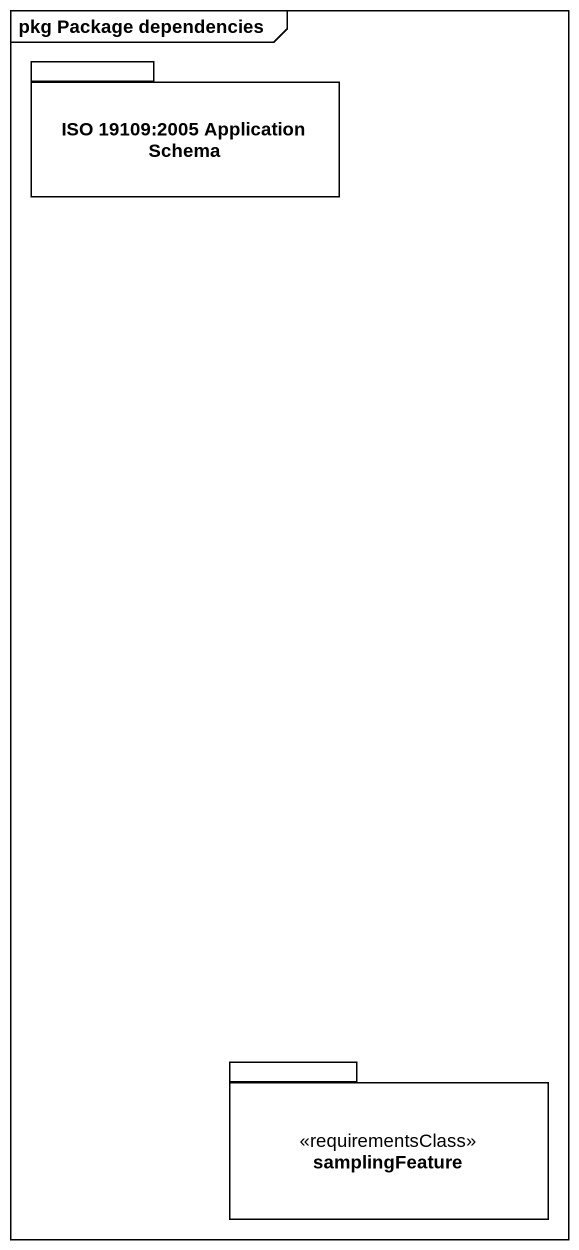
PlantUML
@startuml
mainframe pkg Package dependencies
package "ISO 19109:2005 Application Schema" as ISO_19109_2005_Application {
}
package samplingFeature <<requirementsClass>> {
}
@enduml
